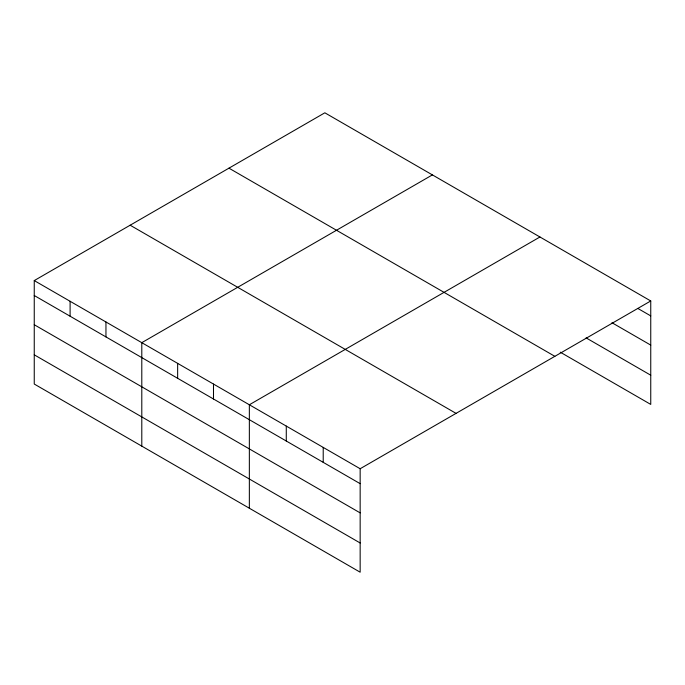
<?xml version="1.0" encoding="UTF-8"?>
<svg xmlns="http://www.w3.org/2000/svg" width="685" height="685" viewBox="0 0 685 685"><rect width="100%" height="100%" fill="white"/><g stroke="black" fill="none" stroke-linecap="round" stroke-linejoin="round"><path stroke-width="1.03" d="M360.156 512.885L360.156 468.737L34.25 280.585L34.25 384.037L360.156 572.198L360.156 512.885L34.25 324.724M560.262 352.176L650.75 404.415L650.75 300.963L324.844 112.802L34.25 280.585M432.398 174.898L141.795 342.671L141.795 446.132M539.943 236.993L249.349 404.767L249.349 508.219M360.156 468.737L650.75 300.963M637.821 308.43L650.75 315.896M611.97 322.721L650.75 345.112M586.112 337.893L650.75 375.209M228.953 168.167L554.85 356.328M130.15 225.211L456.047 413.372M34.25 295.518L360.156 483.67M34.25 354.821L360.156 542.982M323.217 447.416L323.217 462.349M286.279 426.087L286.279 441.02M213.497 384.071L213.497 399.004M177.646 363.367L177.646 378.3M105.952 321.976L105.952 336.909M70.101 301.28L70.101 316.213"/></g></svg>
